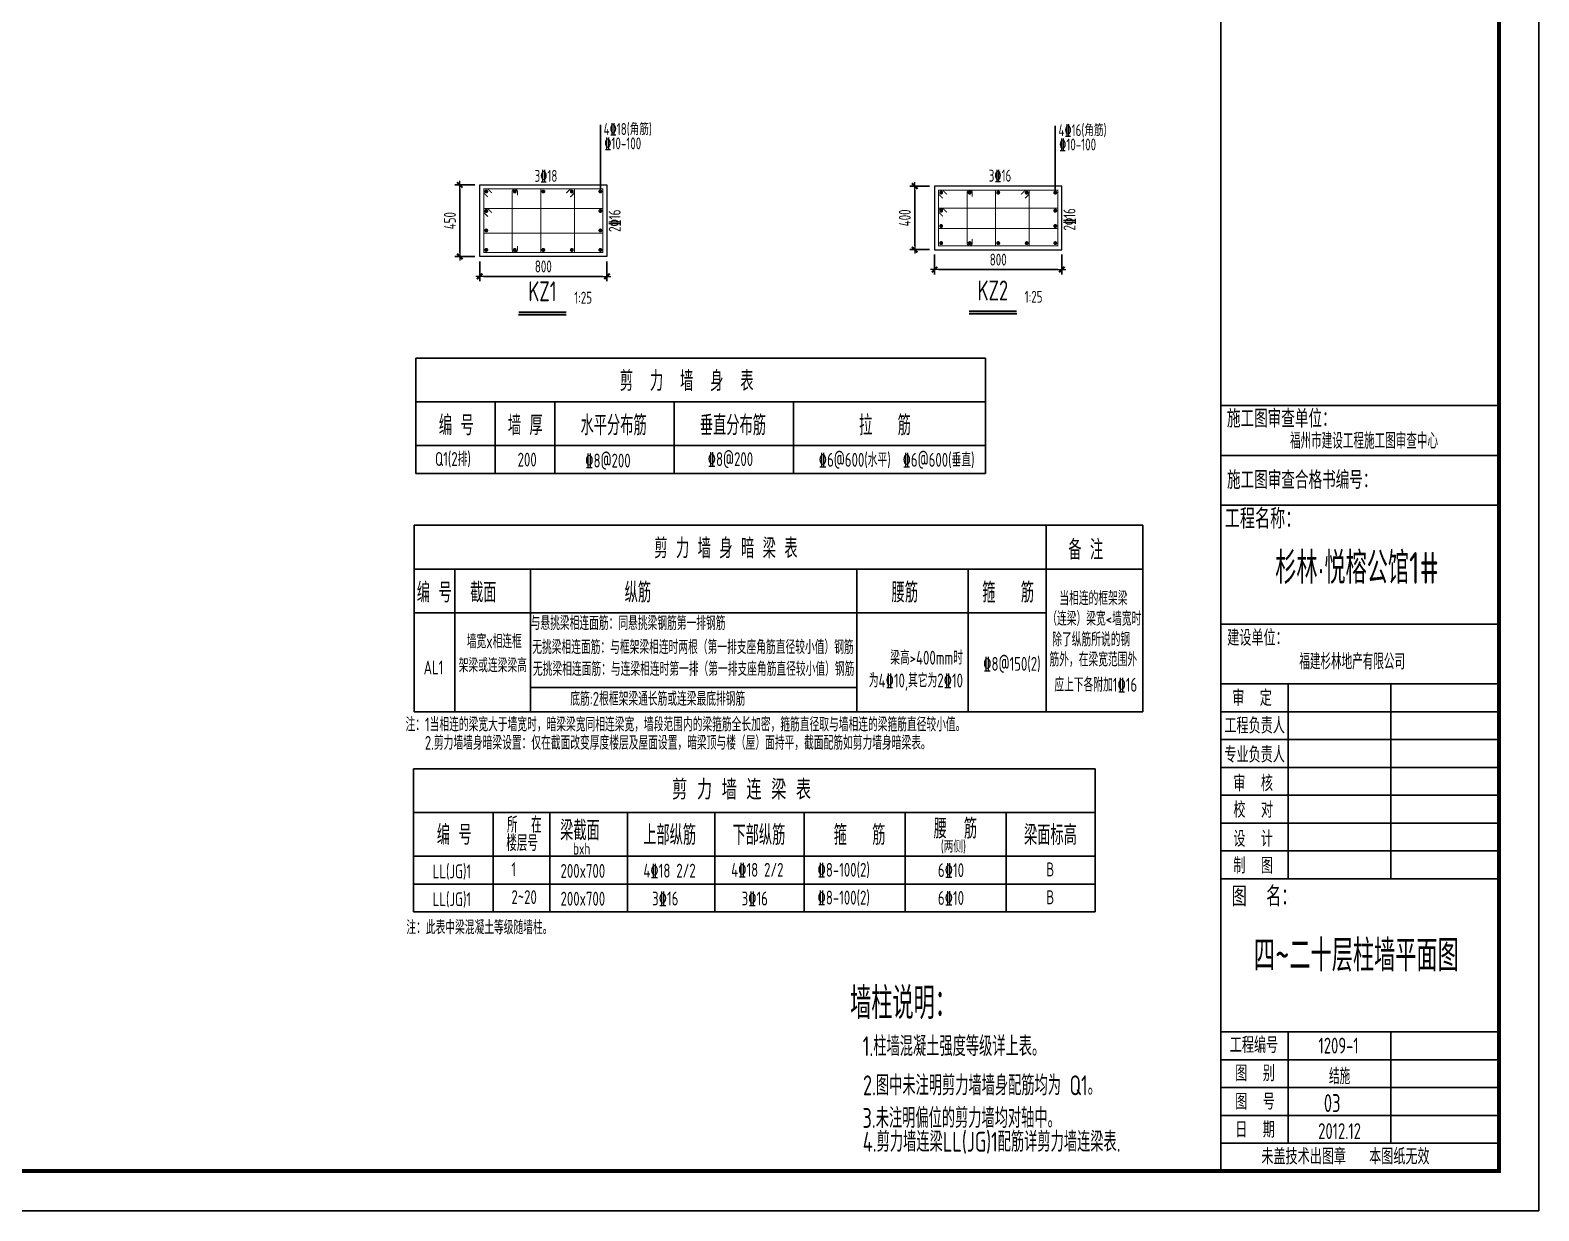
# Model space of a CAD drawing. Extents: x 580289 to 1106878, y -144605 to 78052.
# Drawn here: x 883208 to 921155, y 17710 to 47410 of the extents above; entities that cross this region are included whole.
import ezdxf
from ezdxf.enums import TextEntityAlignment as Align

# ---------------------------------------------------------------- set-up
doc = ezdxf.new("R2010")
doc.units = 0
doc.header["$LTSCALE"] = 100
doc.layers.get('0').update_dxf_attribs({"linetype": 'CONTINUOUS'})
doc.layers.get('Defpoints').update_dxf_attribs({"linetype": 'CONTINUOUS'})
for name, color, linetype in [('Note', 7, 'CONTINUOUS'), ('TAB', 7, 'CONTINUOUS'), ('TABLE1', 7, 'CONTINUOUS'), ('Table2', 7, 'CONTINUOUS'), ('TEXT', 2, 'CONTINUOUS'), ('THICK', 6, 'CONTINUOUS'), ('THIN', 7, 'CONTINUOUS'), ('T图框', 7, 'CONTINUOUS'), ('图框', 254, 'CONTINUOUS'), ('构件名称', 6, 'CONTINUOUS')]:
    doc.layers.add(name, color=color, linetype=linetype)
for name, color, linetype, lineweight in [('REIN', 6, 'CONTINUOUS', 18), ('Z-柱大样外框', 7, 'CONTINUOUS', 18), ('Z-详图标注', 3, 'CONTINUOUS', 18)]:
    doc.layers.add(name, color=color, linetype=linetype, lineweight=lineweight)
doc.styles.add('HZ', font='tssdeng.shx', dxfattribs={"width": 0.7, "bigfont": 'tssdchn.shx'})
doc.styles.add('HZTXT2', font='tssdeng.shx', dxfattribs={"width": 0.7, "bigfont": 'tssdchn.shx'})
doc.styles.get("Standard").update_dxf_attribs({"font": 'tssdeng.shx', "width": 0.7, "bigfont": 'tssdchn.shx'})
doc.styles.add('TCCAD_Dimension', font='Tssdeng.shx', dxfattribs={"width": 0.7, "bigfont": 'tssdchn.shx'})
doc.dimstyles.new('TCCAD_25_100', dxfattribs={"dimtxt": 300, "dimasz": 100, "dimexe": 125, "dimexo": 125, "dimgap": 100, "dimtad": 1, "dimdec": 0, "dimlfac": 0.25, "dimzin": 0, "dimdsep": 46, "dimtxsty": 'TCCAD_Dimension', "dimblk": '_TCDBK25_100', "dimcen": 0, "dimclrt": 7, "dimadec": 0, "dimazin": 0, "dimtfac": 1, "dimtdec": 0, "dimtix": 1, "dimtmove": 2, "dimatfit": 3, "dimfxl": 1, "dimtolj": 1, "dimtzin": 0, "dimarcsym": 0})

# ---------------------------------------------------------------- blocks, each defined once
blk = doc.blocks.new('_TCDBK25_100')
blk.add_line((-1, 0), (1, 0))
at = {"const_width": 0.5}
blk.add_lwpolyline([(-0.7, -0.7), (0.7, 0.7)], dxfattribs=at)
blk = doc.blocks.new('*D1002')
at = {"layer": 'Defpoints', "color": 0}
for p in [(905957, 41889), (909157, 41889), (909157, 41389)]:
    blk.add_point(p, dxfattribs=at)
at = {"layer": 'Z-详图标注', "color": 0, "lineweight": -2}
for p, q in [((905957, 41764), (905957, 41264)), ((909157, 41764), (909157, 41264)), ((906057, 41389), (909057, 41389))]:
    blk.add_line(p, q, dxfattribs=at)
at = {"layer": 'Z-详图标注', "color": 0, "lineweight": -2, "xscale": 100, "yscale": 100, "zscale": 100, "rotation": 180}
blk.add_blockref('_TCDBK25_100', (905957, 41389), dxfattribs=at)
at = {"layer": 'Z-详图标注', "color": 0, "lineweight": -2, "xscale": 100, "yscale": 100, "zscale": 100}
blk.add_blockref('_TCDBK25_100', (909157, 41389), dxfattribs=at)
at = {"layer": 'Z-详图标注', "color": 7, "insert": (907557, 41639), "char_height": 300, "attachment_point": 5, "style": 'TCCAD_Dimension'}
blk.add_mtext('\\A1;800', dxfattribs=at)
blk = doc.blocks.new('*D1003')
at = {"layer": 'Defpoints', "color": 0}
for p in [(905457, 43489), (905957, 43489), (905957, 41889)]:
    blk.add_point(p, dxfattribs=at)
at = {"layer": 'Z-详图标注', "color": 0, "lineweight": -2}
for p, q in [((905832, 43489), (905332, 43489)), ((905457, 41989), (905457, 43389)), ((905832, 41889), (905332, 41889))]:
    blk.add_line(p, q, dxfattribs=at)
at = {"layer": 'Z-详图标注', "color": 0, "lineweight": -2, "xscale": 100, "yscale": 100, "zscale": 100}
for p, rotation in [((905457, 43489), 90), ((905457, 41889), 270)]:
    blk.add_blockref('_TCDBK25_100', p, dxfattribs=dict(at, rotation=rotation))
at = {"layer": 'Z-详图标注', "color": 7, "insert": (905207, 42689), "char_height": 300, "attachment_point": 5, "rotation": 90, "style": 'TCCAD_Dimension'}
blk.add_mtext('\\A1;400', dxfattribs=at)
blk = doc.blocks.new('*D1012')
at = {"layer": 'Defpoints', "color": 0}
for p in [(894515, 41718), (897715, 41718), (897715, 41218)]:
    blk.add_point(p, dxfattribs=at)
at = {"layer": 'Z-详图标注', "color": 0, "lineweight": -2}
for p, q in [((894515, 41593), (894515, 41093)), ((897715, 41593), (897715, 41093)), ((894615, 41218), (897615, 41218))]:
    blk.add_line(p, q, dxfattribs=at)
at = {"layer": 'Z-详图标注', "color": 0, "lineweight": -2, "xscale": 100, "yscale": 100, "zscale": 100, "rotation": 180}
blk.add_blockref('_TCDBK25_100', (894515, 41218), dxfattribs=at)
at = {"layer": 'Z-详图标注', "color": 0, "lineweight": -2, "xscale": 100, "yscale": 100, "zscale": 100}
blk.add_blockref('_TCDBK25_100', (897715, 41218), dxfattribs=at)
at = {"layer": 'Z-详图标注', "color": 7, "insert": (896115, 41468), "char_height": 300, "attachment_point": 5, "style": 'TCCAD_Dimension'}
blk.add_mtext('\\A1;800', dxfattribs=at)
blk = doc.blocks.new('*D1013')
at = {"layer": 'Defpoints', "color": 0}
for p in [(894015, 43518), (894515, 43518), (894515, 41718)]:
    blk.add_point(p, dxfattribs=at)
at = {"layer": 'Z-详图标注', "color": 0, "lineweight": -2}
for p, q in [((894390, 43518), (893890, 43518)), ((894015, 41818), (894015, 43418)), ((894390, 41718), (893890, 41718))]:
    blk.add_line(p, q, dxfattribs=at)
at = {"layer": 'Z-详图标注', "color": 0, "lineweight": -2, "xscale": 100, "yscale": 100, "zscale": 100}
for p, rotation in [((894015, 43518), 90), ((894015, 41718), 270)]:
    blk.add_blockref('_TCDBK25_100', p, dxfattribs=dict(at, rotation=rotation))
at = {"layer": 'Z-详图标注', "color": 7, "insert": (893765, 42618), "char_height": 300, "attachment_point": 5, "rotation": 90, "style": 'TCCAD_Dimension'}
blk.add_mtext('\\A1;450', dxfattribs=at)
blk = doc.blocks.new('A$C72C84CBD')
at = {"layer": '图框', "color": 0}
for p, q in [((76100, 1000), (76100, 58400)), ((76100, 20254), (83100, 20254)), ((76100, 19004), (83100, 19004)), ((76100, 17754), (83100, 17754)), ((76100, 14754), (83100, 14754)), ((76100, 13254), (83100, 13254)), ((77791, 13254), (77791, 8354)), ((80377, 13254), (80377, 8354)), ((76100, 12554), (83100, 12554)), ((76100, 11854), (83100, 11854)), ((76100, 11154), (83100, 11154)), ((76100, 10454), (83100, 10454)), ((76100, 9754), (83100, 9754)), ((76100, 9054), (83100, 9054)), ((76100, 8354), (83100, 8354)), ((77791, 7859), (77791, 7854)), ((76100, 4500), (83100, 4500)), ((77791, 4500), (77791, 1700)), ((80377, 4500), (80377, 1700)), ((76100, 3800), (83100, 3800)), ((83100, 3459), (83100, 2400)), ((76100, 3100), (83100, 3100)), ((83100, 2400), (76100, 2400)), ((83100, 1700), (76100, 1700))]:
    blk.add_line(p, q, dxfattribs=at)
for points in [[(0, 0), (0, 59400), (84100, 59400), (84100, 0)], [(0, 0), (84100, 0), (84100, 59400), (0, 59400)]]:
    blk.add_lwpolyline(points, close=True, dxfattribs=at)
at = {"layer": '图框', "color": 0, "const_width": 100}
blk.add_lwpolyline([(2500, 1000), (83100, 1000), (83100, 58400), (2500, 58400)], close=True, dxfattribs=at)
at = {"layer": '图框', "color": 0, "style": 'HZTXT2', "width": 0.8}
for s, height, p in [('施工图审查单位：', 450, (77622, 19953)), ('施工图审查合格书编号：', 450, (78136, 18409)), ('工程名称：', 500, (77151, 17437)), ('建设单位：', 400, (77022, 14436)), ('审  定', 400, (76886, 12921)), ('工程负责人', 400, (76952, 12224)), ('专业负责人', 400, (76952, 11495)), ('审  核', 400, (76915, 10777)), ('校  对', 400, (76916, 10109)), ('设  计', 400, (76915, 9376)), ('制  图', 400, (76915, 8703)), ('图  名：', 500, (77188, 7934)), ('工程编号', 400, (76935, 4192)), ('图  别', 400, (76963, 3475)), ('图  号', 400, (76963, 2758)), ('日  期', 400, (76963, 2058)), ('未盖技术出图章   本图纸无效', 400, (79237, 1389))]:
    blk.add_text(s, height=height, dxfattribs=at).set_placement(p, align=Align.MIDDLE)
blk = doc.blocks.new('图框')
at = {"layer": 'T图框', "color": 4}
blk.add_blockref('A$C72C84CBD', (602717, 102744), dxfattribs=at)
at = {"layer": 'T图框', "color": 1, "linetype": 'ByBlock', "style": 'HZ', "width": 0.7}
for s, p in [('福州市建设工程施工图审查中心', (682420, 122134)), ('福建杉林地产有限公司', (682122, 116580))]:
    blk.add_text(s, height=400, dxfattribs=at).set_placement(p, align=Align.MIDDLE)
at = {"layer": 'T图框', "linetype": 'ByBlock', "style": 'HZ', "width": 0.7}
for s, p in [('1209-1', (681780, 106900)), ('结施', (681805, 106149)), ('2012.12', (681805, 104749))]:
    blk.add_text(s, height=400, dxfattribs=at).set_placement(p, align=Align.MIDDLE)

msp = doc.modelspace()

# ---------------------------------------------------------------- linework, layer by layer
at = {"layer": 'REIN', "color": 210, "const_width": 25}
for points in [[(894721.1, 43211.5), (894615, 43317.6), (894615, 43417.6), (897615, 43417.6), (897615, 41817.6), (894615, 41817.6), (894615, 43417.6), (894715, 43417.6), (894821.1, 43311.5)], [(906163.3, 43182.6), (906057.2, 43288.7), (906057.2, 43388.7), (909057.2, 43388.7), (909057.2, 41988.7), (906057.2, 41988.7), (906057.2, 43388.7), (906157.2, 43388.7), (906263.3, 43282.6)], [(906263.3, 42827.6), (906157.2, 42933.7), (906057.2, 42933.7), (906057.2, 42418.8), (909057.2, 42418.8), (909057.2, 42933.7), (906057.2, 42933.7), (906057.2, 42833.7), (906163.3, 42727.6)]]:
    msp.add_lwpolyline(points, dxfattribs=at)
at = {"layer": 'REIN', "color": 6, "const_width": 50}
for points in [[(894655, 43352.6, 1), (894705, 43352.6, 1)], [(895372.5, 43352.6, 1), (895422.5, 43352.6, 1)], [(896090, 43352.6, 1), (896140, 43352.6, 1)], [(896807.5, 43352.6, 1), (896857.5, 43352.6, 1)], [(897525, 43352.6, 1), (897575, 43352.6, 1)], [(906097.2, 43323.7, 1), (906147.2, 43323.7, 1)], [(906814.7, 43323.7, 1), (906864.7, 43323.7, 1)], [(907532.2, 43323.7, 1), (907582.2, 43323.7, 1)], [(908249.7, 43323.7, 1), (908299.7, 43323.7, 1)], [(908967.2, 43323.7, 1), (909017.2, 43323.7, 1)], [(894655, 42862.6, 1), (894705, 42862.6, 1)], [(897525, 42862.6, 1), (897575, 42862.6, 1)], [(906096.3, 42896, 1), (906146.3, 42896, 1)], [(906097.2, 42868.7, 1), (906147.2, 42868.7, 1)], [(908967.2, 42868.7, 1), (909017.2, 42868.7, 1)], [(906097.2, 42483.8, 1), (906147.2, 42483.8, 1)], [(908967.2, 42483.8, 1), (909017.2, 42483.8, 1)], [(894655, 42372.6, 1), (894705, 42372.6, 1)], [(897525, 42372.6, 1), (897575, 42372.6, 1)], [(894655, 41882.6, 1), (894705, 41882.6, 1)], [(895372.5, 41882.6, 1), (895422.5, 41882.6, 1)], [(896090, 41882.6, 1), (896140, 41882.6, 1)], [(896807.5, 41882.6, 1), (896857.5, 41882.6, 1)], [(897525, 41882.6, 1), (897575, 41882.6, 1)], [(906097.2, 42053.7, 1), (906147.2, 42053.7, 1)], [(906814.7, 42053.7, 1), (906864.7, 42053.7, 1)], [(907532.2, 42053.7, 1), (907582.2, 42053.7, 1)], [(908249.7, 42053.7, 1), (908299.7, 42053.7, 1)], [(908967.2, 42053.7, 1), (909017.2, 42053.7, 1)]]:
    msp.add_lwpolyline(points, format="xyb", close=True, dxfattribs=at)
at = {"layer": 'REIN', "color": 6, "const_width": 25}
for points in [[(895462.5, 41982.6), (895462.5, 41882.6, -1), (895332.5, 41882.6), (895332.5, 43352.6, -1), (895462.5, 43352.6), (895462.5, 43252.6)], [(906904.7, 42153.7), (906904.7, 42053.7, -1), (906774.7, 42053.7), (906774.7, 43323.7, -1), (906904.7, 43323.7), (906904.7, 43223.7)]]:
    msp.add_lwpolyline(points, format="xyb", dxfattribs=at)
for points in [[(896691.4, 43311.5), (896797.5, 43417.6), (896897.5, 43417.6), (896897.5, 41817.6), (896050, 41817.6), (896050, 43417.6), (896897.5, 43417.6), (896897.5, 43317.6), (896791.4, 43211.5)], [(908133.6, 43282.6), (908239.7, 43388.7), (908339.7, 43388.7), (908339.7, 41988.7), (907492.2, 41988.7), (907492.2, 43388.7), (908339.7, 43388.7), (908339.7, 43288.7), (908233.6, 43182.6)], [(894721.1, 42721.5), (894615, 42827.6), (894615, 42927.6), (897615, 42927.6), (897615, 42307.6), (894615, 42307.6), (894615, 42927.6), (894715, 42927.6), (894821.1, 42821.5)]]:
    msp.add_lwpolyline(points, dxfattribs=at)
at = {"layer": 'TAB', "color": 7}
for p, q in [((892905.9, 39162.4), (907235.2, 39162.4)), ((892905.9, 39162.4), (892905.9, 36262.4)), ((907235.2, 39162.4), (907235.2, 36262.4)), ((892905.9, 38462.4), (892905.9, 36262.4)), ((907235.2, 38462.4), (907235.2, 36262.4)), ((892905.9, 38062.4), (907235.2, 38062.4)), ((894905.9, 38062.4), (894905.9, 36262.4)), ((896405.9, 38062.4), (896405.9, 36262.4)), ((899405.9, 38062.4), (899405.9, 36262.4)), ((902405.9, 38062.4), (902405.9, 36262.4)), ((894905.9, 37362.4), (894905.9, 36262.4)), ((896405.9, 37362.4), (896405.9, 36262.4)), ((899405.9, 37362.4), (899405.9, 36262.4)), ((902405.9, 37362.4), (902405.9, 36262.4)), ((892905.9, 36962.4), (907235.2, 36962.4)), ((892905.9, 36262.4), (907235.2, 36262.4))]:
    msp.add_line(p, q, dxfattribs=at)
at = {"layer": 'TABLE1', "color": 7}
for p, q in [((892868.6, 34955.2), (911196.3, 34955.2)), ((892868.6, 34955.2), (892868.6, 30264.6)), ((908763, 34955.2), (908763, 30264.6)), ((911196.3, 34955.2), (911196.3, 30264.6)), ((892868.6, 33855.2), (911196.3, 33855.2)), ((893885.1, 33855.2), (893885.1, 30264.6)), ((895796.7, 33855.2), (895796.7, 30264.6)), ((904001.4, 33855.2), (904001.4, 30264.6)), ((906804.7, 33855.2), (906804.7, 30264.6)), ((892868.6, 32755.2), (908763, 32755.2)), ((895796.7, 30876.9), (904001.4, 30876.9)), ((892868.6, 30264.6), (911196.3, 30264.6)), ((892851, 28831.8), (909998.3, 28831.8)), ((892851, 28831.8), (892851, 25931.8)), ((909998.3, 28831.8), (909998.3, 25931.8)), ((892851, 28131.8), (892851, 25231.8)), ((909998.3, 28131.8), (909998.3, 25231.8)), ((892851, 27731.8), (909998.3, 27731.8)), ((894851, 27731.8), (894851, 25931.8)), ((896279.4, 27731.8), (896279.4, 25931.8)), ((898229.2, 27731.8), (898229.2, 25931.8)), ((900426.7, 27731.8), (900426.7, 25931.8)), ((902678.4, 27731.8), (902678.4, 25931.8)), ((905215.7, 27731.8), (905215.7, 25931.8)), ((907761.3, 27731.8), (907761.3, 25931.8)), ((907761.3, 27731.8), (907761.3, 25931.8)), ((894851, 27031.8), (894851, 25231.8)), ((896279.4, 27031.8), (896279.4, 25231.8)), ((898229.2, 27031.8), (898229.2, 25231.8)), ((900426.7, 27031.8), (900426.7, 25231.8)), ((902678.4, 27031.8), (902678.4, 25231.8)), ((905215.7, 27031.8), (905215.7, 25231.8)), ((907761.3, 27031.8), (907761.3, 25231.8)), ((907761.3, 27031.8), (907761.3, 25231.8)), ((892851, 26631.8), (909998.3, 26631.8)), ((892851, 25931.8), (909998.3, 25931.8)), ((892851, 25231.8), (909998.3, 25231.8))]:
    msp.add_line(p, q, dxfattribs=at)
at = {"layer": 'TEXT'}
for p, q in [((897551, 45032.9), (897549.9, 43377.6)), ((908993.2, 45004), (908992.1, 43348.7))]:
    msp.add_line(p, q, dxfattribs=at)
at = {"layer": 'THICK', "const_width": 50}
for points in [[(895492.3, 40316.5), (896692.3, 40316.5)], [(906822.4, 40338.2), (908022.4, 40338.2)]]:
    msp.add_lwpolyline(points, dxfattribs=at)
at = {"layer": 'THIN'}
for p, q in [((895492.3, 40251.5), (896692.3, 40251.5)), ((906822.4, 40273.2), (908022.4, 40273.2))]:
    msp.add_line(p, q, dxfattribs=at)
at = {"layer": 'Z-柱大样外框'}
for points in [[(894515, 41717.6), (894515, 43517.6), (897715, 43517.6), (897715, 41717.6)], [(909157.2, 41888.7), (909157.2, 43488.7), (905957.2, 43488.7), (905957.2, 41888.7)]]:
    msp.add_lwpolyline(points, close=True, dxfattribs=at)

# ---------------------------------------------------------------- block references
at = {"layer": 'T图框'}
msp.add_blockref('图框', (234338.3, -85033.1), dxfattribs=at)

# ---------------------------------------------------------------- texts
at = {"color": 4, "width": 0.7}
msp.add_text('杉林·悦榕公馆1#', height=800, dxfattribs=at).set_placement((916581.6, 33926.9), align=Align.MIDDLE)
at = {"layer": 'Note', "color": 7, "width": 0.7}
for s, p in [('剪  力  墙  身  表', (899721.4, 38609.3)), ('编 号', (893926.6, 37497.2)), ('墙 厚', (895661.6, 37497.2)), ('水平分布筋', (897883.7, 37497.2)), ('垂直分布筋', (900883.7, 37497.2)), ('拉   筋', (904709.1, 37497.2)), ('剪 力 墙 身 暗 梁 表', (900708.9, 34400.3)), ('备 注', (909759.5, 34365.8)), ('编 号', (893372.9, 33289.9)), ('截面', (894605.5, 33289.9)), ('纵筋', (898493.4, 33289.9)), ('腰筋', (905207.6, 33289.9)), ('箍   筋', (907806.1, 33289.9))]:
    msp.add_text(s, height=500, dxfattribs=at).set_placement(p, align=Align.MIDDLE)
at = {"layer": 'Note', "color": 7}
for s, height, width, p in [('剪 力 墙 连 梁 表', 500, 0.8, (899356.3, 28055)), ('编 号', 500, 0.7, (893436.3, 26916.5)), ('所  在', 400, 0.7, (895201.8, 27221.4)), ('梁截面', 500, 0.7, (896537.7, 27027.7)), ('上部纵筋', 500, 0.7, (898627.4, 26914.6)), ('下部纵筋', 500, 0.7, (900872.2, 26914.6)), ('箍   筋', 500, 0.7, (903419.2, 26914.6)), ('腰  筋', 500, 0.7, (905934.8, 27074.7)), ('梁面标高', 500, 0.7, (908206.8, 26914.6)), ('楼层号', 400, 0.7, (895182.4, 26760.8)), ('bxh', 300, 0.7, (896864.6, 26671.2)), ('(两侧)', 300, 0.7, (906113.5, 26723.6))]:
    msp.add_text(s, height=height, dxfattribs=dict(at, width=width)).set_placement(p)
at = {"layer": 'Table2', "color": 7, "width": 0.7}
for s, p in [('墙宽x相连框', (895573.7, 32035.4)), ('架梁或连梁梁高', (895701.3, 31432.7)), ('注：1当相连的梁宽大于墙宽时，暗梁梁宽同相连梁宽，墙段范围内的梁箍筋全长加密，箍筋直径取与墙相连的梁箍筋直径较小值。', (906731.5, 29945.3)), ('2.剪力墙墙身暗梁设置：仅在截面改变厚度楼层及屋面设置，暗梁顶与楼（屋）面持平，截面配筋如剪力墙身暗梁表。', (905858.6, 29484.1)), ('注：此表中梁混凝土等级随墙柱。', (896344.7, 24840.5))]:
    msp.add_text(s, height=350, dxfattribs=at).set_placement(p, align=Align.MIDDLE_RIGHT)
for s, p in [('1', (895313.4, 26126.6)), ('200x700', (896548.3, 26086.4)), ('2~20', (895313.4, 25426.6)), ('200x700', (896548.3, 25386.4))]:
    msp.add_text(s, height=350, dxfattribs=at).set_placement(p)
at = {"layer": 'TEXT', "width": 0.7}
for s, height, p in [('4\x8418(角筋)', 300, (897631.5, 44773.7)), ('4\x8416(角筋)', 300, (909073.7, 44744.8)), ('%%13210-100', 300, (897648.3, 44412.8)), ('\x8410-100', 300, (909090.5, 44383.9)), ('墙柱说明：', 800, (903832.7, 22534.9)), ('2.图中未注明剪力墙墙身配筋均为 Q1。', 500, (904155.1, 20617.5)), ('03', 450, (915748.4, 20194.9)), ('3.未注明偏位的剪力墙均对轴中。', 500, (904142.9, 19796.2)), ('4.剪力墙连梁LL(JG)1配筋详剪力墙连梁表.', 500, (904150.4, 19197.7))]:
    msp.add_text(s, height=height, dxfattribs=at).set_placement(p)
for s, p in [('3\x8418', (896181.9, 43744.6)), ('3\x8416', (907602.6, 43750.8))]:
    msp.add_text(s, height=300, dxfattribs=at).set_placement(p, align=Align.MIDDLE)
for p in [(909349, 42652.1), (897910.2, 42616.5)]:
    msp.add_text('2\x8416', height=300, rotation=90, dxfattribs=at).set_placement(p, align=Align.MIDDLE)
for s, p in [('KZ1', (896092.3, 40441.5)), ('KZ2', (907422.4, 40463.2))]:
    msp.add_text(s, height=500, dxfattribs=at).set_placement(p, align=Align.BOTTOM_CENTER)
for s, height, p in [('1:25', 300, (896892.3, 40441.5)), ('1:25', 300, (908222.4, 40463.2)), ('1.柱墙混凝土强度等级详上表。', 500, (904150.4, 21451.4))]:
    msp.add_text(s, height=height, dxfattribs=at).set_placement(p, align=Align.BOTTOM_LEFT)
at = {"layer": 'TEXT', "color": 7, "width": 0.7}
for s, p in [('\x848@200', (898311.4, 36582.6)), ('%%1328@200', (901392.6, 36619.1)), ('\x846@600(水平)  \x846@600(垂直)', (906961.6, 36602.4)), ('200', (895948.8, 36607)), ('当相连的框架梁', (910810.5, 33119.4)), ('与悬挑梁相连面筋：同悬挑梁钢筋第一排钢筋', (900697.2, 32493.8)), ('（连梁）梁宽<墙宽时', (911155.8, 32605.2)), ('除了纵筋所说的钢', (910875.7, 32082.9)), ('无挑梁相连面筋：与框架梁相连时两根（第一排支座角筋直径较小值）钢筋', (903921.5, 31890.7)), ('无挑梁相连面筋：与连梁相连时第一排（第一排支座角筋直径较小值）钢筋', (903938.9, 31341.3)), ('梁高>400mm时', (906671.2, 31624.2)), ('\x848@150(2)', (908623.2, 31469.4)), ('筋外，在梁宽范围外', (911051.9, 31579.2)), ('为4\x8410,其它为2\x8410', (906671.2, 31051.8)), ('应上下各附加1\x8416', (911052.8, 30944.7)), ('底筋:2根框架梁通长筋或连梁最底排钢筋', (901194, 30589.4))]:
    msp.add_text(s, height=350, dxfattribs=at).set_placement(p, align=Align.MIDDLE_RIGHT)
for s, p in [('4\x8418 2/2', (898632.5, 26091.9)), ('4\x8418 2/2', (900840.4, 26113.8)), ('\x848-100(2)', (903011.3, 26114.4)), ('6%%13210', (906041.6, 26105.5)), ('B', (908767, 26124.2)), ('3\x8416', (898851.5, 25391.9)), ('3\x8416', (901103.2, 25391.9)), ('\x848-100(2)', (903011.3, 25414.4)), ('6%%13210', (906041.6, 25405.5)), ('B', (908767, 25424.2))]:
    msp.add_text(s, height=350, dxfattribs=at).set_placement(p)
at = {"layer": 'TEXT', "text_generation_flag": 6, "width": 0.7}
msp.add_text('四~二十层柱墙平面图', height=800, rotation=180, dxfattribs=at).set_placement((913987.2, 23732.3))
at = {"layer": '构件名称', "color": 7, "width": 0.7}
for s, p in [('Q1(2排)', (893392, 36448.1)), ('AL1', (893105.9, 31204.4)), ('LL(JG)1', (893330.2, 26074.4)), ('LL(JG)1', (893330.2, 25374.4))]:
    msp.add_text(s, height=350, dxfattribs=at).set_placement(p)

# ---------------------------------------------------------------- dimensions: what is measured, and where the dimension line sits
at = {"layer": 'Z-详图标注'}
for base, p1, p2, picture, middle in [((894015, 43517.6), (894515, 41717.6), (894515, 43517.6), '*D1013', (893765, 42617.6)), ((905457.2, 43488.7), (905957.2, 41888.7), (905957.2, 43488.7), '*D1003', (905207.2, 42688.7))]:
    dim = msp.add_linear_dim(base=base, p1=p1, p2=p2, angle=90, dimstyle='TCCAD_25_100', dxfattribs=at)
    dim.commit()
    dim.dimension.update_dxf_attribs({"geometry": picture, "text_midpoint": middle})
for base, p1, p2, picture, middle in [((909157.2, 41388.7), (905957.2, 41888.7), (909157.2, 41888.7), '*D1002', (907557.2, 41638.7)), ((897715, 41217.6), (894515, 41717.6), (897715, 41717.6), '*D1012', (896115, 41467.6))]:
    dim = msp.add_linear_dim(base=base, p1=p1, p2=p2, dimstyle='TCCAD_25_100', dxfattribs=at)
    dim.commit()
    dim.dimension.update_dxf_attribs({"geometry": picture, "text_midpoint": middle})

doc.saveas('drawing.dxf')
